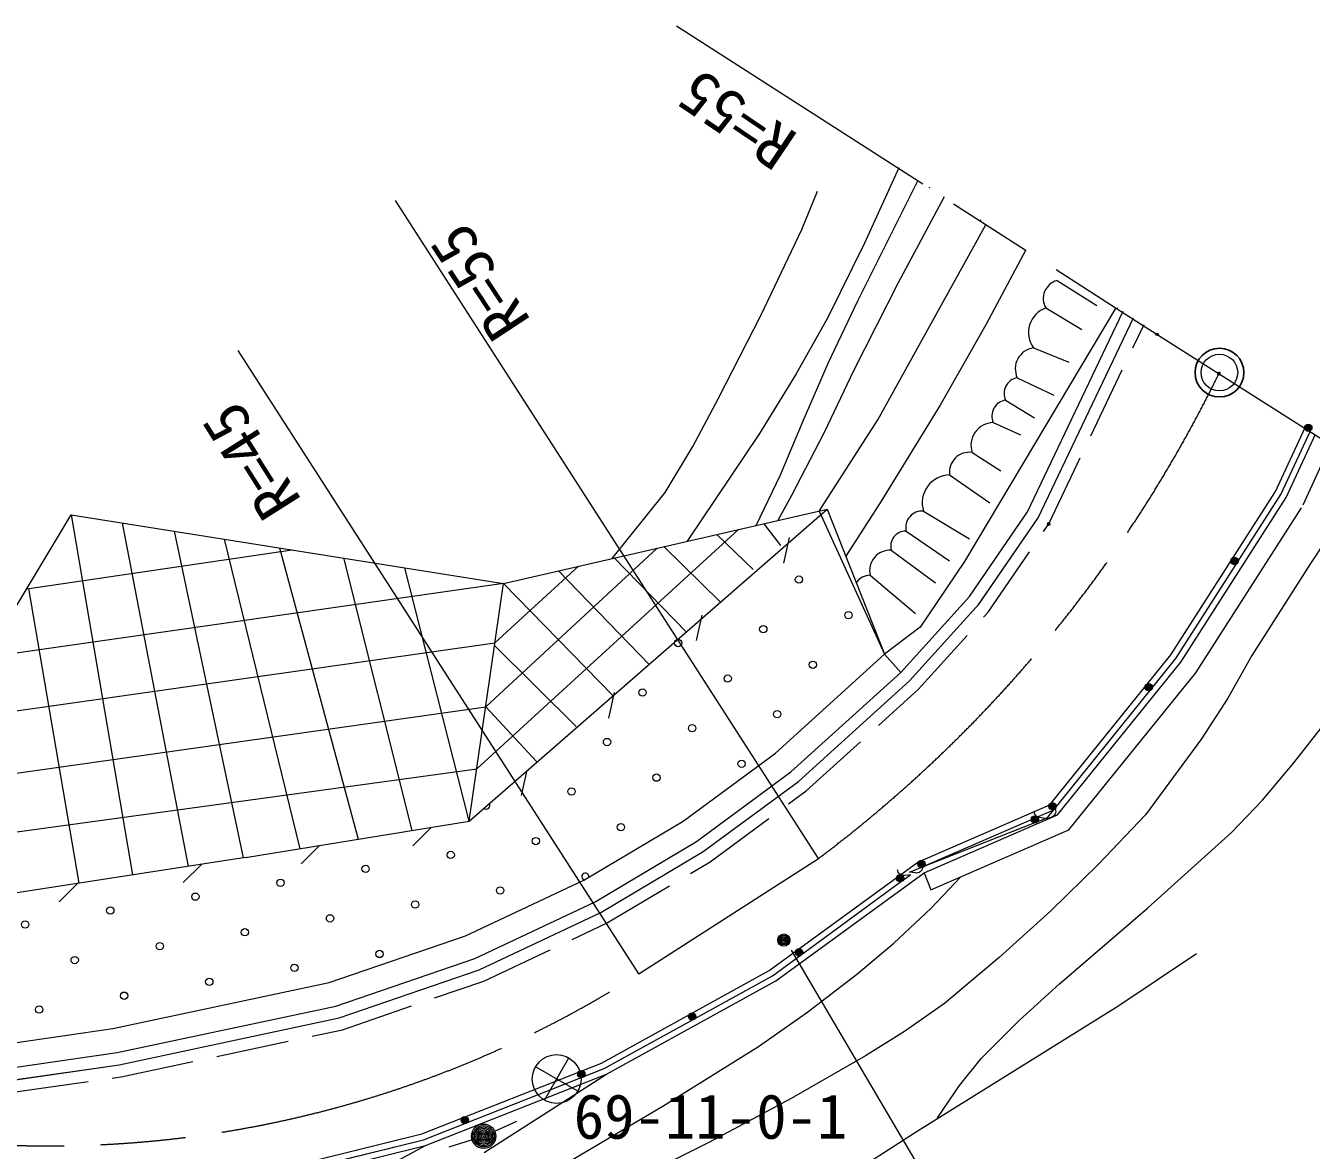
# Model space of a CAD drawing. Units: millimetres, scale not verified. Extents: x 39477 to 671106, y 19738 to 375030.
# Drawn here: x 202143 to 254162, y 260624 to 306125 of the extents above; entities that cross this region are included whole.
import ezdxf
from ezdxf.enums import TextEntityAlignment as Align

# ---------------------------------------------------------------- set-up
doc = ezdxf.new("R2010")
doc.units = ezdxf.units.MM
doc.header["$LTSCALE"] = 986.92
doc.linetypes.add('CHAIN', pattern=[18.5, 12, -1.5, 3.5, -1.5])
doc.linetypes.add('USER1', pattern=[4, 3, -1])
for name, color, linetype, lineweight in [('M-BGD', 7, 'Continuous', 13), ('M-BMK', 2, 'CHAIN', 13), ('M-BMK-SRVR', 3, 'Continuous', 25)]:
    doc.layers.add(name, color=color, linetype=linetype, lineweight=lineweight)
doc.layers.add('M-OTRS', color=6, linetype='Continuous')
doc.styles.add('ＭＳ ゴシック', font='')
doc.styles.get('ＭＳ ゴシック').set_extended_font_data('MS Gothic')

# ---------------------------------------------------------------- blocks, each defined once
blk = doc.blocks.new('BUHIN8')
at = {"color": 6, "linetype": 'Continuous', "lineweight": 25}
for radius in [0.0437, 0.0375, 0.0312, 0.025, 0.0187, 0.0125, 0.0063]:
    blk.add_circle((0, 0), radius, dxfattribs=at)
blk = doc.blocks.new('BUHIN2')
at = {"color": 7, "linetype": 'Continuous', "lineweight": 13}
for radius in [740, 22.2]:
    blk.add_circle((0, 0), radius, dxfattribs=at)

msp = doc.modelspace()

# ---------------------------------------------------------------- linework, layer by layer
at = {"layer": 'M-BGD'}
for p, q in [((237475, 300375.5), (236083.3, 297326.9)), ((237128.6, 300565), (237138, 300590.8)), ((235817, 294994.2), (238254.7, 299877.5)), ((233546.3, 297880.9), (234176.8, 299425.9)), ((239309.3, 299196.2), (237440.2, 295720.7)), ((238710.7, 299586.2), (238701.5, 299554.5)), ((234222.9, 272432.8), (217110.1, 299051.1)), ((239867.5, 298805.5), (239877.6, 298840.8)), ((236622.1, 290180.4), (241005.7, 298100.1)), ((240772.9, 298269), (240761.4, 298231.2)), ((231900.1, 294420.6), (233546.3, 297880.9)), ((236083.3, 297326.9), (234593.6, 294322.9)), ((242614.3, 297060.6), (240989.6, 294015.6)), ((237440.2, 295720.7), (235643.5, 292159.5)), ((243874.7, 295814.4), (245478.6, 294806.7)), ((234625.7, 292501.6), (235817, 294994.2)), ((246256.5, 294707.2), (240133.8, 284449.6)), ((242680.6, 286461.8), (246555.5, 294575.3)), ((243421.4, 294705.2), (244874, 293838.6)), ((246308.5, 294667.6), (246330.3, 294719.1)), ((230167.8, 291030.7), (231900.1, 294420.6)), ((234593.6, 294322.9), (233314.1, 292036.9)), ((240989.6, 294015.6), (239141, 290773.5)), ((243109.4, 286214.7), (246974.6, 294307.6)), ((243109.4, 286214.7), (246974.6, 294307.6)), ((226954.1, 267759.7), (210734.2, 292989.2)), ((242917.8, 293091.9), (244350.2, 292507.6)), ((233606.2, 290137.1), (234625.7, 292501.6)), ((233314.1, 292036.9), (231839.7, 289626.3)), ((235643.5, 292159.5), (234453.6, 289666.5)), ((242262.9, 291881.8), (243745.7, 291176.6)), ((229135.4, 289104.5), (230167.8, 291030.7)), ((241795.4, 290974.8), (242964.1, 290254.8)), ((239141, 290773.5), (236757.5, 286885.9)), ((232682.3, 287957), (233606.2, 290137.1)), ((234253.9, 286489.2), (236622.1, 290180.4)), ((241291.6, 290067.3), (242399.8, 289569)), ((252715.1, 287274.1), (253918.1, 289872.4)), ((231839.7, 289626.3), (228905.8, 285264.6)), ((234453.6, 289666.5), (233123.5, 287123.5)), ((252931.9, 287155.2), (254127.9, 289738.3)), ((252931.9, 287155.2), (254127.9, 289738.3)), ((253148.7, 287036.3), (254337.8, 289604.3)), ((228017.6, 287242.1), (229135.4, 289104.5)), ((240435, 288857.1), (241593.7, 288116.9)), ((253827.5, 286740.5), (254967.3, 289202.2)), ((231699.2, 285904.3), (232682.3, 287957)), ((239527.9, 287949.4), (241150.5, 286826.2)), ((256609.1, 288111.4), (254097.4, 284331.8)), ((225870.8, 284569.7), (228017.6, 287242.1)), ((248484.4, 280666.9), (252715.1, 287274.1)), ((248684.9, 280522.4), (252931.9, 287155.2)), ((248684.9, 280522.4), (252931.9, 287155.2)), ((233123.5, 287123.5), (232572.3, 286104.2)), ((236757.5, 286885.9), (235326.4, 284659.7)), ((248885.4, 280378), (253148.7, 287036.3)), ((201397, 282016.2), (203975.5, 286338.5)), ((203975.5, 286338.5), (221475.5, 283563.3)), ((203975.5, 286338.5), (206457.8, 271762.5)), ((220091.3, 273946.4), (234573.9, 286562.5)), ((221475.5, 283563.3), (234573.9, 286562.5)), ((234253.9, 286489.2), (236894.8, 280693.4)), ((234573.9, 286562.5), (236894.8, 280693.4)), ((238469.8, 286487.1), (240328.8, 285361.6)), ((240338.9, 283036.3), (242680.6, 286461.8)), ((240686.1, 282678), (243109.4, 286214.7)), ((240727.3, 282730.1), (243109.4, 286214.7)), ((249486.7, 279944.5), (253763, 286623)), ((208726.2, 272111.6), (206064.2, 286007.2)), ((208146.4, 285677), (210946.8, 272453.4)), ((220394.9, 276055.6), (230989.4, 285741.7)), ((232009, 285975.2), (232681.9, 285097.1)), ((237764.3, 285680.3), (239522.5, 284474.1)), ((213243.1, 272827.7), (210191.3, 285352.7)), ((230105.6, 285539.4), (231576.9, 284118.4)), ((233037.7, 285412.1), (232807.4, 284382.6)), ((202187.9, 283342), (212922.5, 284919.6)), ((212406.6, 285001.4), (215589.1, 273210.9)), ((215004.7, 284589.4), (217764.4, 273566.3)), ((220756.8, 278569.8), (227697.4, 284987.9)), ((225957, 284589.4), (228873.7, 281596.9)), ((227966.5, 285049.5), (230253.8, 282799.2)), ((237167.2, 284902.8), (238958.2, 283586.6)), ((220091.3, 273946.4), (217486.1, 284195.9)), ((221128.6, 281153.5), (224505.4, 284257)), ((223698.1, 284072.2), (227364.4, 280282.1)), ((240133.8, 284449.6), (238340.1, 281794.7)), ((254097.4, 284331.8), (251763, 280636.7)), ((221475.5, 283563.3), (200434.1, 280544.9)), ((220091.3, 273946.4), (221475.5, 283563.3)), ((221463.9, 283565.1), (225913.5, 279018.2)), ((236310.6, 283894.3), (238152.1, 282336.2)), ((204305.5, 271431.2), (202262.5, 283353)), ((237557, 279961.6), (240338.9, 283036.3)), ((237906.3, 279612.3), (240727.3, 282730.1)), ((237906.3, 279612.3), (240727.3, 282730.1)), ((229497, 282276.4), (229266.8, 281246.9)), ((238340.1, 281794.7), (236894.8, 280693.4)), ((198756.5, 277981.4), (221128.6, 281153.5)), ((221113.1, 281045.2), (224414.7, 277775.3)), ((232478.8, 276697.2), (236894.8, 280693.4)), ((236894.8, 280693.4), (237557, 279961.6)), ((243588, 274606.1), (248484.4, 280666.9)), ((243742, 274404), (248684.9, 280522.4)), ((243742, 274404), (248684.9, 280522.4)), ((251763, 280636.7), (250790.8, 278916.9)), ((233104.1, 275932), (237557, 279961.6)), ((233104.1, 275932), (237557, 279961.6)), ((243895.9, 274202), (248885.4, 280378)), ((244357.9, 273595.9), (249486.7, 279944.5)), ((233416.7, 275549.4), (237906.3, 279612.3)), ((233416.7, 275549.4), (237906.3, 279612.3)), ((225956.4, 279140.7), (225726.2, 278111.2)), ((250790.8, 278916.9), (249726.5, 277268.7)), ((197818.3, 275327.8), (220756.8, 278569.8)), ((220756.8, 278569.8), (222808.8, 276353.1)), ((253460.8, 276295), (254685.1, 277860.7)), ((249726.5, 277268.7), (247455.6, 274202)), ((228740.6, 273944.9), (232478.8, 276697.2)), ((252182.2, 274791.2), (253460.8, 276295)), ((196942.4, 272850.4), (220394.9, 276055.6)), ((222415.7, 276005), (222185.5, 274975.5)), ((229286.7, 273121.4), (233104.1, 275932)), ((229286.7, 273121.4), (233104.1, 275932)), ((229559.7, 272709.6), (233416.7, 275549.4)), ((229559.7, 272709.6), (233416.7, 275549.4)), ((250929.9, 273476.4), (252182.2, 274791.2)), ((238244.9, 272276.4), (243588, 274606.1)), ((238368.3, 272061.1), (243742, 274404)), ((238368.3, 272061.1), (243742, 274404)), ((238491.7, 271845.7), (243895.9, 274202)), ((243431.9, 274020.2), (243742, 274404)), ((247455.6, 274202), (245553.6, 272197.4)), ((211036.4, 272467.2), (220091.3, 273946.4)), ((218558.1, 273695.9), (217814, 272948.1)), ((224721.5, 271555.4), (228740.6, 273944.9)), ((238368.3, 272061.1), (242953, 273866.7)), ((242953, 273866.7), (243412.2, 274047.5)), ((225184.9, 270682.7), (229286.7, 273121.4)), ((225184.9, 270682.7), (229286.7, 273121.4)), ((238762.7, 271156.4), (244357.9, 273595.9)), ((247531.8, 270415.2), (250929.9, 273476.4)), ((214030.6, 272956.3), (213286.5, 272208.5)), ((225416.6, 270246.3), (229559.7, 272709.6)), ((225416.6, 270246.3), (229559.7, 272709.6)), ((211036.4, 272467.2), (195988.1, 270151.1)), ((209259.9, 272193.8), (208508.9, 271452.9)), ((232225.2, 267893.1), (238244.9, 272276.4)), ((245553.6, 272197.4), (243618.6, 270310.4)), ((219938.2, 269304.2), (224721.5, 271555.4)), ((232490.6, 267475.9), (238491.7, 271845.7)), ((237543.7, 271483.8), (237941.7, 271775.4)), ((237909.1, 271880.2), (238368.3, 272061.1)), ((238491.7, 271845.7), (238762.7, 271156.4)), ((238778.3, 270420.9), (239966.8, 271681.4)), ((204243.8, 271421.7), (203492.8, 270680.8)), ((220309.8, 268388.3), (225184.9, 270682.7)), ((220309.8, 268388.3), (225184.9, 270682.7)), ((220495.7, 267930.4), (225416.6, 270246.3)), ((220495.7, 267930.4), (225416.6, 270246.3)), ((237273.9, 269004.3), (238778.3, 270420.9)), ((243618.6, 270310.4), (241537.6, 268428.5)), ((243979.6, 267365.4), (247531.8, 270415.2)), ((214426.8, 267409.8), (219938.2, 269304.2)), ((235765.5, 267730.8), (237273.9, 269004.3)), ((244796.3, 248954.4), (233124.1, 268726)), ((241537.6, 268428.5), (239322.4, 266565.7)), ((246338.8, 266453.9), (249515.1, 268587.1)), ((214690.9, 266457), (220309.8, 268388.3)), ((214690.9, 266457), (220309.8, 268388.3)), ((214822.9, 265980.5), (220495.7, 267930.4)), ((214822.9, 265980.5), (220495.7, 267930.4)), ((205665.2, 265546), (214426.8, 267409.8)), ((225439.2, 264154.2), (232225.2, 267893.1)), ((225544.4, 263930.5), (232357.9, 267684.5)), ((225649.6, 263706.8), (232490.6, 267475.9)), ((233740.4, 266183.1), (235765.5, 267730.8)), ((242340.7, 265873), (243979.6, 267365.4)), ((205838.7, 264574), (214690.9, 266457)), ((205838.7, 264574), (214690.9, 266457)), ((239322.4, 266565.7), (237708.1, 265430.8)), ((238249.2, 261424), (246338.8, 266453.9)), ((205925.5, 264087.9), (214822.9, 265980.5)), ((205925.5, 264087.9), (214822.9, 265980.5)), ((231797.9, 264828.5), (233740.4, 266183.1)), ((240805.3, 264335.7), (242340.7, 265873)), ((201589.2, 264956.1), (205665.2, 265546)), ((237708.1, 265430.8), (236127.2, 264441.2)), ((227961.5, 262434.3), (231797.9, 264828.5)), ((201662.3, 263969.5), (205838.7, 264574)), ((201662.3, 263969.5), (205838.7, 264574)), ((236127.2, 264441.2), (233117.6, 262718.6)), ((239925, 263239.5), (240805.3, 264335.7)), ((201665.5, 263476.1), (205925.5, 264087.9)), ((201733, 263481.1), (205925.5, 264087.9)), ((218169.1, 261286.8), (225439.2, 264154.2)), ((218244.2, 261051.2), (225544.4, 263930.5)), ((218319.3, 260815.6), (225649.6, 263706.8)), ((220696.6, 260533.4), (225649.6, 263706.8)), ((239035.3, 261933), (239925, 263239.5)), ((233117.6, 262718.6), (229813.4, 260947.5)), ((224296.7, 260264), (227961.5, 262434.3)), ((221123.5, 261396), (222021.4, 261804.5)), ((210560.7, 259412.5), (218169.1, 261286.8)), ((236094.3, 260031.1), (238249.2, 261424)), ((210608.1, 259170), (218244.2, 261051.2)), ((210655.5, 258927.6), (218319.3, 260815.6)), ((216879.2, 260030.2), (218319.3, 260815.6)), ((220204.2, 261043), (219263.5, 260745.6)), ((229813.4, 260947.5), (221355.5, 256743.4))]:
    msp.add_line(p, q, dxfattribs=at)
at = {"layer": 'M-BGD', "linetype": 'USER1'}
for p, q in [((243538.2, 285967.4), (247393.6, 294040)), ((241093.2, 282399.1), (243538.2, 285967.4)), ((238255.7, 279262.9), (241093.2, 282399.1)), ((233729.3, 275166.8), (238255.7, 279262.9)), ((229832.8, 272297.9), (233729.3, 275166.8)), ((225648.3, 269810), (229832.8, 272297.9)), ((220681.5, 267472.5), (225648.3, 269810)), ((214954.9, 265504.1), (220681.5, 267472.5)), ((206012, 263601.8), (214954.9, 265504.1)), ((201735.7, 262987.6), (206012, 263601.8))]:
    msp.add_line(p, q, dxfattribs=at)
at = {"layer": 'M-BGD'}
for points in [[(243742, 274404), (248684.9, 280522.4), (252931.9, 287155.2), (254127.9, 289738.3)], [(243412.2, 274047.5), (243168.1, 274084), (243120.1, 274096.2), (243078, 274115), (243037.7, 274145.9), (243005.5, 274180.7), (242979.8, 274225.7), (242962.8, 274270.7), (242958.1, 274322.5), (242960.6, 274364.5)], [(243803.7, 274427.8), (243815.5, 274383.4), (243819.8, 274330.9), (243812.2, 274275.1), (243797.3, 274235), (243772, 274190.9), (243737.4, 274153.7), (243701.1, 274127.9), (243662.1, 274108.9), (243431.9, 274020.2)], [(237941.7, 271775.4), (237696.4, 271748.7), (237646.9, 271748.2), (237601.4, 271755.7), (237554.5, 271775.4), (237514.5, 271800.8), (237478.2, 271837.8), (237450.4, 271876.9), (237432.6, 271925.9), (237424.4, 271967.2)], [(238433.7, 272051.3), (238422, 272006.9), (238399.9, 271959), (238365.8, 271914.3), (238333, 271886.7), (238289.2, 271860.8), (238240.7, 271845.6), (238196.4, 271841), (238153.2, 271843.8), (237909.1, 271880.2)], [(194965.8, 258456.9), (202817.8, 258037.1), (210608.1, 259170), (218244.2, 261051.2), (225544.4, 263930.5), (232357.9, 267684.5), (237543.7, 271483.8)]]:
    msp.add_lwpolyline(points, dxfattribs=at)
for centre, radius in [((247915.9, 293635), 49.4), ((247915.9, 293635), 49.4), ((254042.7, 289859.4), 148), ((254042.7, 289859.4), 130.3), ((254042.7, 289859.4), 113.2), ((254042.7, 289859.4), 95.5), ((254042.7, 289859.4), 78.5), ((254042.7, 289859.4), 57.7), ((254042.7, 289859.4), 40), ((254042.7, 289859.4), 22.9), ((254042.7, 289859.4), 4.44), ((251057.7, 284465.9), 148), ((251057.7, 284465.9), 130.3), ((251057.7, 284465.9), 113.2), ((251057.7, 284465.9), 95.5), ((251057.7, 284465.9), 78.5), ((251057.7, 284465.9), 57.7), ((251057.7, 284465.9), 40), ((251057.7, 284465.9), 22.9), ((251057.7, 284465.9), 4.44), ((233430.1, 283714.2), 148), ((235433.2, 282273.7), 148), ((231989.5, 281711.1), 148), ((228545.9, 281148.6), 148), ((233992.6, 280270.6), 148), ((230549, 279708), 148), ((247582.5, 279361.9), 148), ((247582.5, 279361.9), 130.3), ((247582.5, 279361.9), 113.2), ((247582.5, 279361.9), 95.5), ((247582.5, 279361.9), 78.5), ((247582.5, 279361.9), 57.7), ((247582.5, 279361.9), 40), ((247582.5, 279361.9), 22.9), ((247582.5, 279361.9), 4.44), ((227105.3, 279145.5), 148), ((232552.1, 278267.5), 148), ((229108.4, 277704.9), 148), ((225664.8, 277142.4), 148), ((231111.5, 276264.4), 148), ((227667.9, 275701.8), 148), ((224224.2, 275139.3), 148), ((243688.8, 274542.2), 148), ((243688.8, 274542.2), 130.3), ((242974.9, 274013.1), 148), ((243688.8, 274542.2), 113.2), ((243688.8, 274542.2), 95.5), ((243688.8, 274542.2), 78.5), ((243688.8, 274542.2), 57.7), ((243688.8, 274542.2), 40), ((243688.8, 274542.2), 22.9), ((243688.8, 274542.2), 4.44), ((226227.3, 273698.7), 148), ((242974.9, 274013.1), 130.3), ((242974.9, 274013.1), 113.2), ((242974.9, 274013.1), 95.5), ((242974.9, 274013.1), 78.5), ((242974.9, 274013.1), 57.7), ((242974.9, 274013.1), 40), ((242974.9, 274013.1), 22.9), ((242974.9, 274013.1), 4.44), ((222783.7, 273136.2), 148), ((219340, 272573.7), 148), ((215896.4, 272011.1), 148), ((238390.2, 272207.5), 148), ((238390.2, 272207.5), 130.3), ((238390.2, 272207.5), 113.2), ((238390.2, 272207.5), 95.5), ((238390.2, 272207.5), 78.5), ((238390.2, 272207.5), 57.7), ((238390.2, 272207.5), 40), ((238390.2, 272207.5), 22.9), ((238390.2, 272207.5), 4.44), ((212452.8, 271448.6), 148), ((237527.6, 271631), 148), ((237527.6, 271631), 130.3), ((237527.6, 271631), 113.2), ((237527.6, 271631), 95.5), ((237527.6, 271631), 78.5), ((237527.6, 271631), 57.7), ((237527.6, 271631), 40), ((237527.6, 271631), 22.9), ((237527.6, 271631), 4.44), ((209009.1, 270886), 148), ((221343.1, 271133.1), 148), ((217899.5, 270570.6), 148), ((205565.5, 270323.5), 148), ((214455.9, 270008), 148), ((202121.8, 269760.9), 148), ((211012.2, 269445.5), 148), ((207568.6, 268882.9), 148), ((232821.5, 269129.2), 246.6), ((232821.5, 269129.2), 197.3), ((232821.5, 269129.2), 148), ((232821.5, 269129.2), 98.7), ((232821.5, 269129.2), 49.3), ((232821.5, 269129.2), 9.87), ((204124.9, 268320.4), 148), ((216459, 268567.5), 148), ((233435.5, 268632.9), 148), ((233435.5, 268632.9), 130.3), ((233435.5, 268632.9), 113.2), ((233435.5, 268632.9), 95.5), ((233435.5, 268632.9), 78.5), ((233435.5, 268632.9), 57.7), ((233435.5, 268632.9), 40), ((233435.5, 268632.9), 22.9), ((233435.5, 268632.9), 4.44), ((213015.3, 268004.9), 148), ((209571.7, 267442.4), 148), ((206128, 266879.8), 148), ((202684.4, 266317.3), 148), ((229105.3, 266038.8), 148), ((229105.3, 266038.8), 130.3), ((229105.3, 266038.8), 113.2), ((229105.3, 266038.8), 95.5), ((229105.3, 266038.8), 78.5), ((229105.3, 266038.8), 57.7), ((229105.3, 266038.8), 40), ((229105.3, 266038.8), 22.9), ((229105.3, 266038.8), 4.44), ((224626.1, 263706.1), 148), ((224626.1, 263706.1), 130.3), ((224626.1, 263706.1), 113.2), ((224626.1, 263706.1), 95.5), ((224626.1, 263706.1), 78.5), ((224626.1, 263706.1), 57.7), ((224626.1, 263706.1), 40), ((224626.1, 263706.1), 22.9), ((224626.1, 263706.1), 4.44), ((219907.1, 261844.9), 148), ((219907.1, 261844.9), 130.3), ((219907.1, 261844.9), 113.2), ((219907.1, 261844.9), 95.5), ((219907.1, 261844.9), 78.5), ((219907.1, 261844.9), 57.7), ((219907.1, 261844.9), 40), ((219907.1, 261844.9), 22.9), ((219907.1, 261844.9), 4.44), ((220674.5, 261191.8), 493.3), ((220674.5, 261191.8), 434.1), ((220674.5, 261191.8), 374.9), ((220674.5, 261191.8), 315.7), ((220674.5, 261191.8), 256.5), ((220674.5, 261191.8), 197.3), ((220674.5, 261191.8), 138.1), ((220674.5, 261191.8), 78.9), ((220674.5, 261191.8), 19.7)]:
    msp.add_circle(centre, radius, dxfattribs=at)
for centre, radius, start, end in [((244064, 295089.8), 748.9, 104.64014, 210.90033), ((243774.7, 293709.8), 1056.3, 109.53516, 215.79535), ((243044.1, 292241.3), 860, 98.44623, 204.70642), ((242369.3, 291253), 637.7, 99.60272, 205.86298), ((241883.9, 290332.1), 648.8, 97.83459, 204.09479), ((241317.1, 289141), 926.6, 91.57794, 197.83813), ((240321.9, 288063.1), 802, 81.88916, 188.14935), ((239547.2, 286821.5), 1128.1, 90.97943, 197.23962), ((238419.6, 285819.2), 669.9, 85.70325, 191.96344), ((237757.3, 285067.7), 612.7, 89.34766, 195.60785), ((237117.1, 284077.4), 827, 86.52466, 192.78485), ((236342.3, 283169.7), 725.3, 92.50879, 144.74426), ((220780.6, 274576.8), 148, 227.30656, 35.7517), ((224786.8, 271695.7), 148, 354.62777, 246.83897)]:
    msp.add_arc(centre, radius, start, end, dxfattribs=at)
at = {"layer": 'M-BMK'}
for p, q in [((228474.5, 306124.7), (247293.6, 294034.8)), ((247293.6, 294034.8), (269106, 280171)), ((226954.1, 267759.7), (234222.9, 272432.8))]:
    msp.add_line(p, q, dxfattribs=at)
for centre, radius, start, end in [((201640.6, 315846.8), 54280.6, 306.88831, 334.04492), ((203087.3, 305213), 44411.4, 255.50327, 302.507)]:
    msp.add_arc(centre, radius, start, end, dxfattribs=at)
at = {"layer": 'M-BMK-SRVR', "lineweight": 13}
for p, q in [((223131.8, 262653.8), (224118.8, 264363.2)), ((224480, 263015), (222770.6, 264001.9))]:
    msp.add_line(p, q, dxfattribs=at)
at = {"layer": 'M-BMK-SRVR'}
msp.add_circle((250446.3, 292090), 986.9, dxfattribs=at)
at = {"layer": 'M-BMK-SRVR', "lineweight": 13}
msp.add_circle((223625.3, 263508.5), 986.9, dxfattribs=at)

# ---------------------------------------------------------------- block references
at = {"layer": 'M-BGD', "rotation": 350.61417}
msp.add_blockref('BUHIN2', (250444.8, 292091.4), dxfattribs=at)
at = {"layer": 'M-OTRS', "xscale": 986.9202, "yscale": 986.9202}
for p in [(250421.1, 292047.2), (243538.2, 285967.2)]:
    msp.add_blockref('BUHIN8', p, dxfattribs=at)

# ---------------------------------------------------------------- texts
at = {"layer": 'M-BGD', "style": 'ＭＳ ゴシック'}
for s, rotation, p in [('R=55', 146, (233771.3, 302140.1)), ('R=55', 123.3, (223067.5, 294485.6)), ('R=45', 122.3, (213795.1, 287204.6))]:
    msp.add_text(s, height=1809, rotation=rotation, dxfattribs=at).set_placement(p, align=Align.BOTTOM_LEFT)
at = {"layer": 'M-BMK-SRVR', "style": 'ＭＳ ゴシック'}
msp.add_text('69-11-0-1', height=1809, dxfattribs=at).set_placement((224316.2, 260547.8), align=Align.BOTTOM_LEFT)

doc.saveas('drawing.dxf')
